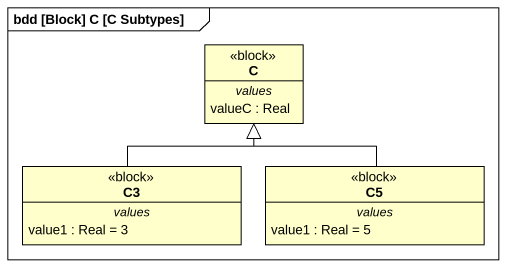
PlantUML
@startuml
mainframe bdd [Block] C [C Subtypes]
hide circle
hide empty members
class C <<block>> {
  -- values --
  valueC : Real
}
class C3 <<block>> {
  -- values --
  value1 : Real = 3
}
class C5 <<block>> {
  -- values --
  value1 : Real = 5
}
C3 -up-|> C
C5 -up-|> C
@enduml
